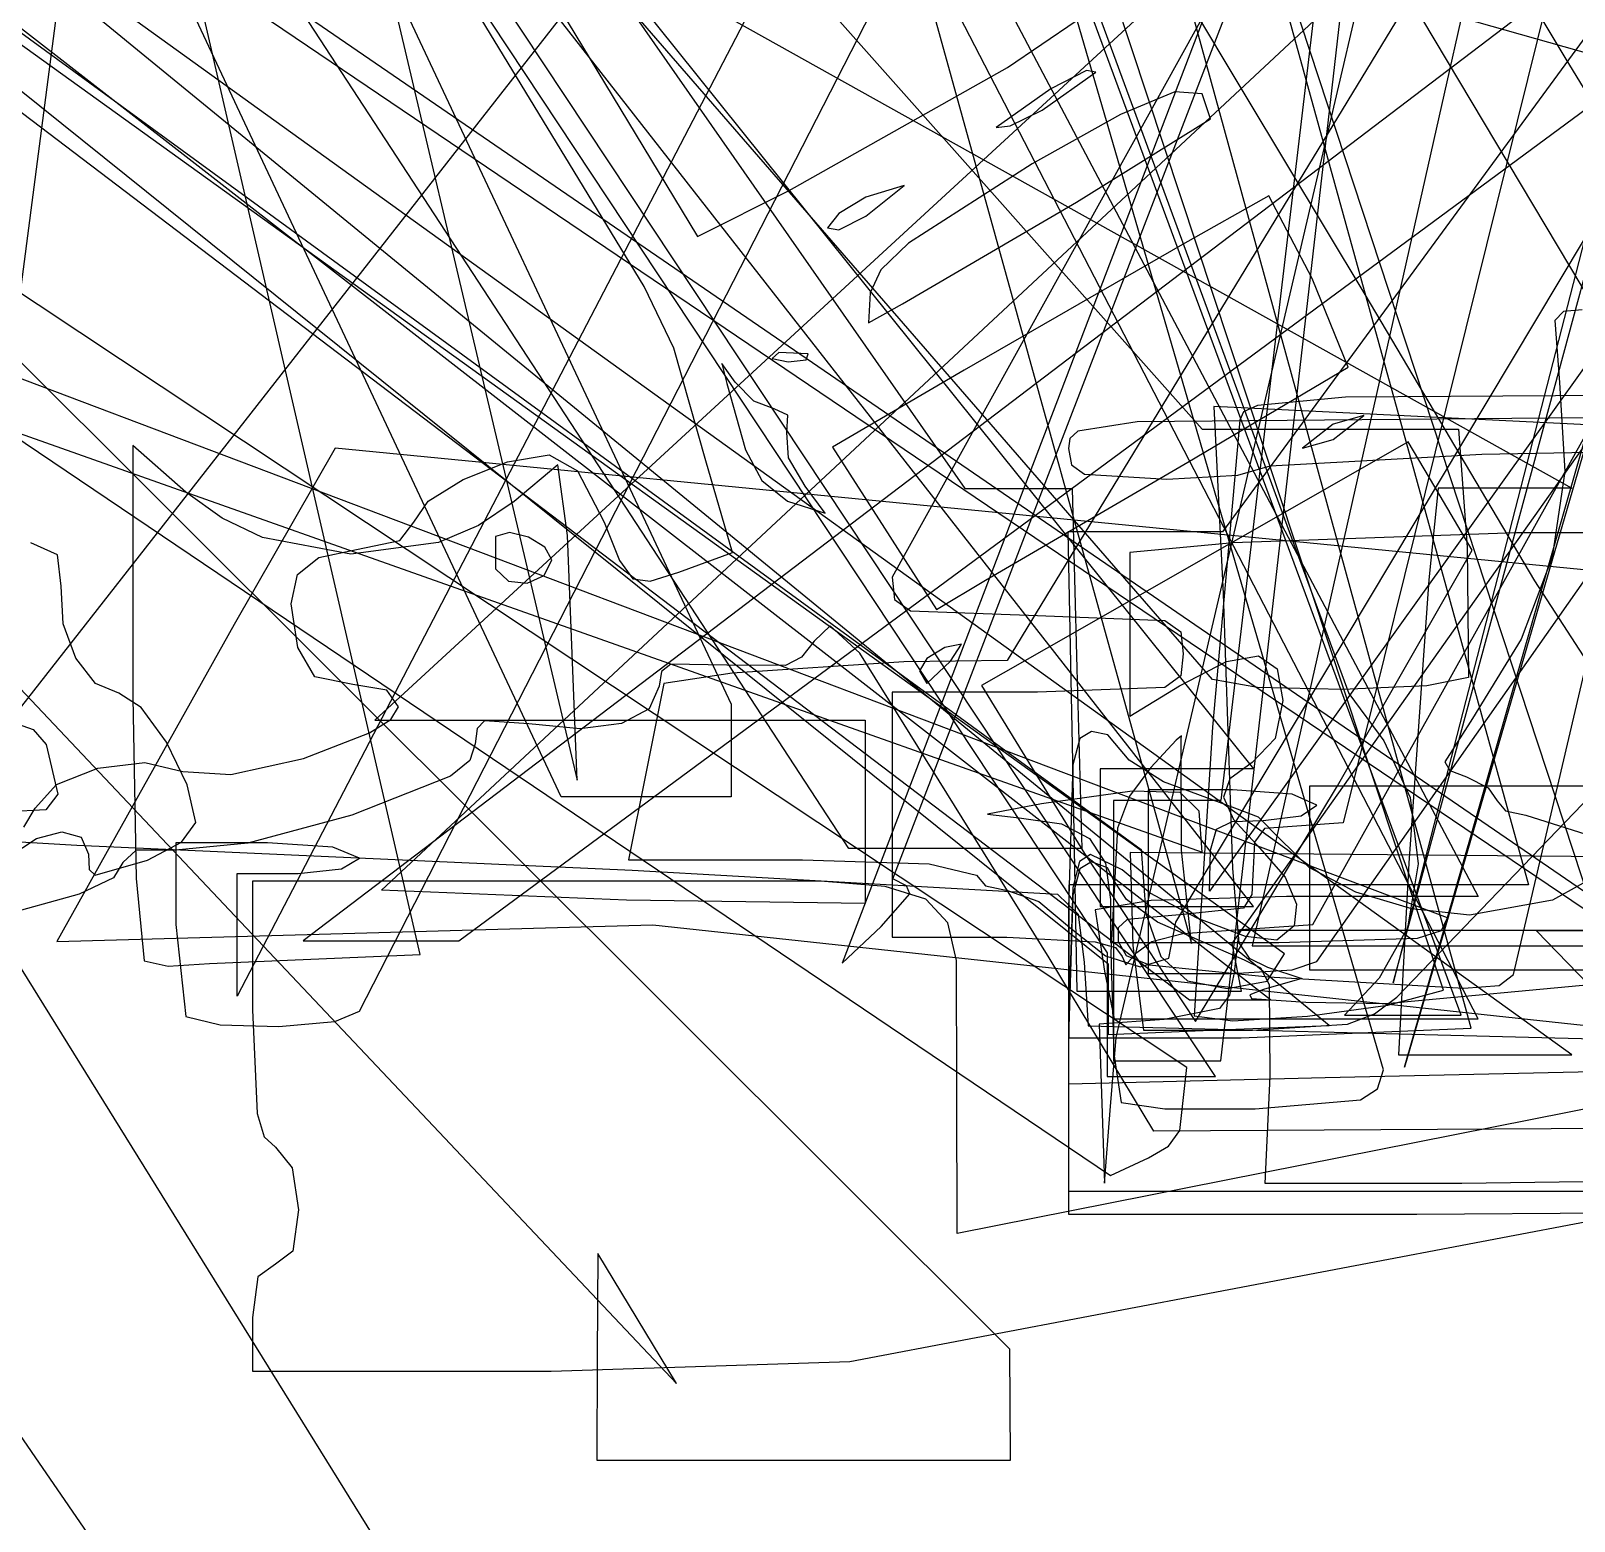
# Model space of a CAD drawing. Extents: x -99 to 383, y -48 to 207.
# Drawn here: x 135.2 to 163.63, y -5.8 to 21.66 of the extents above; entities that cross this region are included whole.
import ezdxf

# ---------------------------------------------------------------- set-up
doc = ezdxf.new("R2010")
doc.units = 0

msp = doc.modelspace()

# ---------------------------------------------------------------- linework, layer by layer
at = {"layer": 'Image'}
for p, q in [((101.618311, 195.175285), (164.545, 3.69192)), ((161.221387, 3.980536), (98.29404, 194.193918)), ((112.0605, 189.56777), (162.789, 5.92466)), ((161.73033, 3.283581), (111.00217, 188.15977)), ((151.07791, 6.034145), (208.38221, 155.000572)), ((207.451301, 154.344711), (150.147, 4.48242)), ((142.370657, 4.642059), (109.1677, 148.746749)), ((112.06048, 148.749853), (145.263, 7.85132)), ((173.58533, 146.351133), (157.119, 7.47989)), ((157.119, 2.68212), (173.58533, 146.351133)), ((111.02801, 141.129171), (159.478, 9.44914)), ((221.563136, 138.871301), (151.064, 11.5906)), ((161.548, 3.52248), (112.22885, 137.107511)), ((206.60467, 133.791409), (139, 3.87526)), ((141.257667, 3.593033), (207.73356, 133.509187)), ((160.501, 2.56314), (197.73618, 132.223485)), ((158.814716, 5.195693), (229.31369, 131.770911)), ((272.927095, 130.028962), (141.54, 8.95525)), ((160.297, 4.11708), (193.98853, 128.613654)), ((141.6584, 5.82729), (273.0456, 128.406182)), ((191.94826, 127.300802), (160.297, 4.11708)), ((196.798788, 127.300807), (160.501, 2.56314)), ((188.470264, 124.478576), (159.373, 7.06789)), ((184.59155, 124.196356), (157.7, 4.80194)), ((148.8957, 123.631888), (133.453, 4.93895)), ((155.190678, 3.108593), (183.33702, 123.34969)), ((224.102197, 123.071226), (133.156, 6.82236)), ((162.513502, 4.272092), (189.95351, 121.68278)), ((95.692643, 120.83883), (148.101, 9.25269)), ((159.11882, 3.331999), (16.17778, 120.361923)), ((11.589466, 119.715467), (155.043, 4.46581)), ((144.969, 7.54461), (92.644665, 119.045441)), ((160.36382, 3.856558), (270.58014, 118.601208)), ((158.036, 3.8047), (10.50389, 118.530813)), ((7.425461, 117.140888), (156.545, 3.8047)), ((7.074462, 114.932308), (155.651, 6.57734)), ((158.29534, 4.651359), (9.7188, 111.56659)), ((85.954983, 108.532942), (152.405, 13.226)), ((86.942761, 107.580926), (155.025, 4.66925)), ((226.643091, 107.298274), (157.151, 12.4301)), ((75.936123, 105.33438), (156.78, 14.3175)), ((150.271, 6.59378), (85.87547, 105.216832)), ((157.024, 2.39359), (88.85963, 105.216832)), ((109.23889, 105.286998), (161.86, 5.7097)), ((161.86, 3.45192), (109.23889, 105.286998)), ((79.887232, 105.14623), (157.72, 8.06155)), ((157.72, 5.52155), (79.887232, 105.14623)), ((156.967837, 9.707873), (76.124272, 102.93549)), ((157.327849, 4.845531), (226.81948, 103.064944)), ((22.423933, 102.747636), (164.878, 5.0747)), ((156.494909, 2.557787), (5.94282, 102.53597)), ((4.533911, 102.20974), (155.086, 0.564781)), ((165.865944, 4.086923), (21.46654, 101.759859)), ((201.524759, 89.605419), (153.187, 10.0547)), ((133.126124, 89.482854), (156.578, 4.84142)), ((160.115479, 2.513088), (135.43385, 87.154523)), ((156.291187, 5.237343), (204.6292, 86.076565)), ((206.605636, 75.310061), (156.914, 5.80957)), ((158.89022, 4.513782), (208.58119, 75.315144)), ((99.07817, 49.266267), (163.586, 13.2349)), ((163.586, 2.79269), (99.07817, 49.266267)), ((209.461493, 8.296804), (94.0888, 41.059232)), ((153.236195, -2.63236), (112.334239, 38.18907)), ((108.561705, 37.554073), (147.093, -3.26736)), ((143.082, 4.88945), (176.387211, 29.483272)), ((171.65316, 28.805155), (140.216, 4.88945)), ((167.316213, 10.994305), (158.610063, 25.616905)), ((167.443, -47.8373), (122.880669, 23.936828)), ((155.499548, 23.937185), (157.584128, 20.448015)), ((161.769239, 23.970368), (163.478319, 21.141228)), ((108.39199, 23.666419), (156.78, 6.52699)), ((161.29544, 5.315737), (112.90755, 23.613429)), ((144.337779, 23.069261), (145.908259, 20.469651)), ((145.206771, 19.068501), (143.110741, 22.517851)), ((153.193729, 20.982606), (155.515799, 22.569396)), ((163.478319, 21.141228), (165.187429, 18.312088)), ((149.172069, 18.716943), (153.193729, 20.982603)), ((153.193729, 20.982603), (153.193729, 20.982606)), ((153.828567, 20.200899), (154.816197, 20.901469)), ((154.645325, 20.928412), (153.987427, 20.59338)), ((154.8162, 20.90147), (154.645325, 20.928412)), ((154.816197, 20.901469), (154.8162, 20.90147)), ((145.908259, 20.469651), (147.478739, 17.870051)), ((153.987427, 20.59338), (152.982687, 19.880089)), ((156.272362, 20.537383), (155.272963, 20.120254)), ((156.778599, 20.497922), (156.272362, 20.537383)), ((156.928739, 20.036246), (156.778599, 20.497922)), ((153.242595, 19.912076), (153.828567, 20.200899)), ((157.584128, 20.448015), (159.771348, 16.803915)), ((118.312025, 20.056259), (164.985, -47.8373)), ((152.982687, 19.880089), (153.242595, 19.912076)), ((155.272963, 20.120254), (153.643339, 19.212158)), ((154.463619, 18.505086), (156.928739, 20.036246)), ((146.500703, 16.948083), (145.206771, 19.068501)), ((153.643339, 19.212158), (151.366717, 17.746787)), ((151.288729, 18.812716), (150.583174, 18.593847)), ((150.583174, 18.247818), (151.288729, 18.812716)), ((151.288729, 18.812716), (151.288729, 18.812716)), ((147.478739, 17.870051), (149.172069, 18.716943)), ((150.583174, 18.593847), (150.084876, 18.295299)), ((151.259096, 16.630159), (154.463616, 18.505089)), ((154.463616, 18.505089), (154.463619, 18.505086)), ((158.007081, 18.618771), (156.411991, 17.721982)), ((158.804104, 17.096501), (158.007081, 18.618771)), ((150.084876, 18.295299), (149.877619, 18.028946)), ((150.084876, 17.992826), (150.583174, 18.247818)), ((149.877619, 18.028946), (150.084876, 17.992826)), ((151.366717, 17.746787), (150.861102, 17.256893)), ((156.411991, 17.721982), (152.393851, 15.406862)), ((150.861102, 17.256893), (150.659769, 16.835238)), ((159.466789, 15.460501), (158.804104, 17.096501)), ((147.045141, 15.813171), (146.500703, 16.948083)), ((150.659769, 16.835238), (150.633053, 16.277321)), ((159.771348, 16.803915), (162.895766, 11.526145)), ((150.633053, 16.277321), (151.259096, 16.630159)), ((163.434942, 16.489816), (163.271854, 16.324776)), ((163.778912, 16.521812), (163.434942, 16.489816)), ((163.271854, 16.324776), (163.358373, 15.181262)), ((147.634308, 13.734091), (147.045141, 15.813171)), ((148.977984, 15.733538), (148.855525, 15.619579)), ((149.518919, 15.711271), (148.977984, 15.733538)), ((149.480438, 15.597385), (149.518919, 15.71126)), ((149.518919, 15.71126), (149.518919, 15.711271)), ((148.177438, 15.187978), (147.932392, 15.529071)), ((147.932392, 15.529071), (148.023514, 15.16176)), ((148.855525, 15.619579), (149.148503, 15.563031)), ((149.148503, 15.563031), (149.480438, 15.597385)), ((152.393851, 15.406862), (149.970781, 13.988532)), ((156.510229, 13.714561), (159.466789, 15.460501)), ((148.023514, 15.16176), (148.363281, 13.93981)), ((148.519336, 14.83917), (148.177438, 15.187978)), ((163.358373, 15.181262), (163.455654, 13.540056)), ((148.895439, 14.69409), (148.519336, 14.83917)), ((159.415168, 14.907446), (157.798796, 14.759372)), ((170.472343, 14.98079), (159.415168, 14.907446)), ((149.142161, 14.576428), (148.895439, 14.69409)), ((149.129401, 14.260244), (149.142161, 14.576428)), ((163.8628, 14.529132), (155.577828, 14.454407)), ((186.266849, 13.282951), (156.993, 14.7408)), ((156.993, 14.7408), (157.162418, 11.28358)), ((157.535662, 14.641036), (157.470943, 14.486902)), ((157.798796, 14.759372), (157.535662, 14.641036)), ((159.755829, 14.572841), (159.191385, 14.41187)), ((159.191385, 14.129648), (159.755829, 14.572841)), ((159.755829, 14.572841), (159.755829, 14.572841)), ((149.159094, 13.791125), (149.129401, 14.260244)), ((154.489286, 14.286316), (154.339988, 14.147806)), ((155.577828, 14.454407), (154.489286, 14.286316)), ((156.78, 14.3175), (159.138, 14.3175)), ((157.470943, 14.486902), (156.965323, 8.830672)), ((159.191385, 14.41187), (158.626941, 13.968677)), ((159.138, 14.3175), (161.496, 14.3175)), ((161.496, 14.3175), (161.660273, 12.14545)), ((138.054425, 13.160125), (137.078558, 14.016948)), ((137.078558, 14.016948), (137.079, 9.3781)), ((140.81, 13.9678), (138.94496, 10.71969)), ((165.259429, 11.589615), (140.81, 13.9678)), ((148.363281, 13.93981), (148.663565, 13.373098)), ((149.970781, 13.988532), (150.928642, 12.494032)), ((154.339988, 14.147806), (154.31362, 13.964688)), ((154.31362, 13.964688), (154.368375, 13.663109)), ((160.572248, 14.086356), (157.835678, 12.523746)), ((158.626941, 13.968677), (159.191385, 14.129648)), ((161.160173, 13.089909), (160.572248, 14.086356)), ((161.930228, 13.859419), (171.17635, 14.020644)), ((143.167512, 13.395481), (143.982235, 13.716633)), ((143.982235, 13.716633), (144.750616, 13.847395)), ((144.905823, 13.66336), (144.103395, 12.988161)), ((144.750616, 13.847395), (145.271146, 13.550768)), ((145.084413, 12.36042), (144.905823, 13.66336)), ((148.128197, 12.044861), (147.634308, 13.734091)), ((149.464229, 13.272467), (149.159094, 13.791125)), ((152.787271, 11.540944), (156.510231, 13.714564)), ((154.368375, 13.663109), (154.610545, 13.492791)), ((156.510231, 13.714564), (156.510229, 13.714561)), ((157.431136, 13.472958), (158.02955, 13.647781)), ((158.02955, 13.647781), (161.930228, 13.859419)), ((142.521196, 12.990647), (143.167512, 13.395481)), ((145.271146, 13.550768), (145.759676, 12.606525)), ((148.663565, 13.373098), (149.138178, 12.996141)), ((154.610545, 13.492791), (156.12455, 13.400244)), ((156.12455, 13.400244), (157.431136, 13.472958)), ((163.455654, 13.540056), (163.221456, 11.964621)), ((138.724178, 12.678628), (138.054425, 13.160125)), ((149.464229, 13.272462), (149.464229, 13.272467)), ((149.832613, 12.774156), (149.464229, 13.272462)), ((152.405, 13.226), (154.381, 13.226)), ((154.381, 13.226), (154.469369, 9.90989)), ((161.127, 13.2349), (160.950306, 11.54439)), ((162.357, 13.2349), (161.127, 13.2349)), ((161.74807, 12.093459), (161.160173, 13.089909)), ((163.586, 13.2349), (162.357, 13.2349)), ((142.258036, 12.608835), (142.521196, 12.990647)), ((144.103395, 12.988161), (143.446337, 12.544384)), ((149.138178, 12.996141), (149.832613, 12.774156)), ((139.471589, 12.327054), (138.724178, 12.678628)), ((141.995693, 12.270894), (142.258036, 12.608835)), ((143.446337, 12.544384), (142.707995, 12.235048)), ((145.759676, 12.606525), (146.04731, 11.897915)), ((157.835678, 12.523746), (153.906838, 10.279886)), ((135.690137, 12.005765), (135.200866, 12.225483)), ((141.093419, 12.016687), (139.471589, 12.327054)), ((142.707995, 12.235048), (141.093419, 12.016687)), ((141.202046, 12.100548), (141.995693, 12.270894)), ((144.020255, 12.415229), (143.763209, 12.342241)), ((143.763209, 12.342241), (143.763209, 11.74769)), ((144.36538, 12.331421), (144.020255, 12.415229)), ((144.668124, 12.145193), (144.36538, 12.331421)), ((145.263, 7.85132), (145.084413, 12.36042)), ((150.928642, 12.494032), (151.886503, 10.999532)), ((155.727, 12.4301), (154.303, 12.4301)), ((154.303, 12.4301), (154.386679, 8.19769)), ((157.34778, 12.228604), (155.44278, 12.048687)), ((157.151, 12.4301), (155.727, 12.4301)), ((162.56889, 12.410524), (157.34778, 12.228604)), ((165.885, 12.4125), (162.56889, 12.410524)), ((135.760371, 11.429146), (135.690137, 12.005765)), ((140.115791, 11.640291), (140.508618, 11.95777)), ((140.508618, 11.95777), (141.202046, 12.100548)), ((144.798029, 11.910921), (144.668124, 12.145193)), ((147.138586, 11.683625), (148.128197, 12.044861)), ((155.44278, 12.048687), (155.443, 10.5414)), ((159.27027, 7.751009), (161.74807, 12.093459)), ((161.660273, 12.14545), (161.684347, 9.74656)), ((163.221456, 11.964621), (162.654502, 10.450031)), ((143.763209, 11.74769), (143.996903, 11.518573)), ((144.659223, 11.623193), (144.796619, 11.910922)), ((144.796619, 11.910922), (144.798029, 11.910921)), ((146.04731, 11.897915), (146.28855, 11.564418)), ((146.61008, 11.521249), (147.138586, 11.683625)), ((135.799296, 10.736297), (135.760371, 11.429146)), ((139.996019, 11.102128), (140.115791, 11.640291)), ((143.996903, 11.518573), (144.344113, 11.484742)), ((144.344113, 11.484742), (144.659223, 11.623193)), ((146.28855, 11.564418), (146.61008, 11.521249)), ((151.064, 11.5906), (151.107202, 11.183745)), ((151.886503, 10.999532), (152.787271, 11.540944)), ((160.950306, 11.54439), (160.584871, 6.32328)), ((162.895766, 11.526145), (164.869133, 8.478569)), ((140.121756, 10.297298), (139.996019, 11.102128)), ((151.107202, 11.183745), (151.402631, 10.974168)), ((157.162418, 11.28358), (157.337875, 6.2226)), ((151.402631, 10.974168), (153.74511, 10.885045)), ((153.74511, 10.885045), (156.087556, 10.795898)), ((138.94496, 10.71969), (135.68239, 4.88239)), ((136.030418, 10.100216), (135.799296, 10.736297)), ((149.927559, 10.698826), (149.63158, 10.41329)), ((150.47183, 10.193131), (149.927559, 10.698826)), ((155.443, 10.5414), (155.443, 9.03414)), ((156.087556, 10.795898), (156.383006, 10.586317)), ((156.383006, 10.586317), (156.42622, 10.17949)), ((140.432666, 9.756301), (140.121756, 10.297298)), ((149.63158, 10.41329), (149.397438, 10.120513)), ((152.034652, 10.295919), (151.707486, 10.09634)), ((152.345036, 10.360408), (152.034652, 10.295919)), ((152.141219, 10.043892), (152.345036, 10.360408)), ((153.906838, 10.279886), (152.714508, 9.598633)), ((162.654502, 10.450031), (161.753513, 8.991362)), ((136.392333, 9.63494), (136.030418, 10.100216)), ((146.992839, 9.992159), (146.816797, 9.852977)), ((148.01984, 9.968692), (146.992839, 9.992159)), ((149.102442, 9.963075), (148.01984, 9.968692)), ((151.282, 10.033787), (148.11826, 9.822121)), ((149.397438, 10.120513), (149.102442, 9.963075)), ((153.957, 4.58081), (150.47183, 10.193131)), ((153.187, 10.0547), (151.282, 10.033787)), ((151.707486, 10.09634), (151.571413, 9.866126)), ((151.703906, 9.635266), (152.141219, 10.043892)), ((152.141219, 10.043892), (152.141219, 10.043892)), ((156.360222, 9.59338), (157.224604, 10.038382)), ((156.42622, 10.17949), (156.383018, 9.772635)), ((157.224604, 10.038382), (157.816478, 10.142807)), ((157.816478, 10.142807), (158.156474, 9.903671)), ((141.134506, 9.614064), (140.432666, 9.756301)), ((146.816797, 9.852977), (146.77349, 9.584771)), ((148.11826, 9.822121), (146.85952, 9.631373)), ((151.571413, 9.866126), (151.703906, 9.635266)), ((154.469369, 9.90989), (154.557742, 6.59378)), ((156.383018, 9.772635), (156.087589, 9.563057)), ((157.794495, 9.562257), (156.967837, 9.707873)), ((158.156474, 9.903671), (158.265222, 9.317993)), ((161.684347, 9.74656), (160.914183, 9.587846)), ((136.823641, 9.454506), (136.392333, 9.63494)), ((137.236614, 9.190008), (136.823641, 9.454506)), ((141.761607, 9.508853), (141.134506, 9.614064)), ((141.97581, 9.200829), (141.761607, 9.508853)), ((146.85952, 9.631373), (146.534739, 8.008593)), ((146.77349, 9.584771), (146.589178, 9.167468)), ((153.74511, 9.473935), (151.064, 9.47389)), ((151.064, 9.47389), (151.064, 7.21612)), ((152.714508, 9.598633), (154.612398, 6.502943)), ((156.087589, 9.563057), (153.74511, 9.473935)), ((155.443, 9.03414), (156.360222, 9.59338)), ((159.363755, 9.52433), (157.794495, 9.562257)), ((160.914183, 9.587846), (159.363755, 9.52433)), ((159.478, 9.44914), (160.121446, 8.578051)), ((137.079, 9.3781), (137.141177, 6.03935)), ((137.701946, 8.550775), (137.236614, 9.190008)), ((141.830458, 8.972051), (141.97581, 9.200829)), ((146.589178, 9.167468), (146.08193, 8.899395)), ((148.101, 9.25269), (148.101, 7.54461)), ((158.265222, 9.317993), (158.121599, 8.6173)), ((134.952334, 8.89006), (135.243548, 8.788626)), ((141.441953, 8.723374), (141.830458, 8.972051)), ((141.54, 8.95525), (146.055, 8.95525)), ((143.559373, 8.945855), (143.420721, 8.803919)), ((144.37274, 8.890237), (143.559373, 8.945855)), ((145.320274, 8.800376), (144.37274, 8.890237)), ((146.08193, 8.899395), (145.320274, 8.800376)), ((146.055, 8.95525), (150.571, 8.95525)), ((150.571, 8.95525), (150.571, 7.26703)), ((156.965323, 8.830672), (156.631717, 3.509262)), ((161.753513, 8.991362), (161.247824, 8.188871)), ((135.243548, 8.788626), (135.480936, 8.511722)), ((138.082045, 7.768194), (137.701946, 8.550775)), ((140.220797, 8.251776), (141.441953, 8.723374)), ((143.420721, 8.803919), (143.386826, 8.521141)), ((154.526246, 8.620758), (154.397214, 8.137124)), ((154.740791, 8.748648), (154.526246, 8.620758)), ((155.040659, 8.686471), (154.740791, 8.748648)), ((155.165902, 8.536981), (155.040659, 8.686471)), ((155.433755, 8.220912), (155.165902, 8.536981)), ((156.295916, 8.589831), (155.833076, 8.086971)), ((156.397665, 8.668793), (156.295916, 8.589831)), ((156.388658, 8.6099), (156.397665, 8.668793)), ((156.397971, 6.56379), (156.388658, 8.6099)), ((158.121599, 8.6173), (157.700778, 8.179173)), ((160.121446, 8.578051), (160.608253, 7.530745)), ((135.480936, 8.511722), (135.699319, 7.59591)), ((138.882965, 7.956939), (140.220797, 8.251776)), ((143.386826, 8.521141), (143.286645, 8.21469)), ((135.676016, 7.772485), (136.438429, 8.074147)), ((136.438429, 8.074147), (137.301125, 8.17513)), ((137.301125, 8.17513), (137.99908, 8.009769)), ((137.99908, 8.009769), (138.882965, 7.956939)), ((143.286645, 8.21469), (142.930102, 7.926216)), ((146.534739, 8.008593), (146.209958, 6.385813)), ((154.397214, 8.137124), (154.317458, 5.502838)), ((154.386679, 8.19769), (154.470358, 3.96528)), ((156.309, 8.06155), (154.898, 8.06155)), ((154.898, 8.06155), (154.898, 6.79155)), ((156.062506, 7.8229), (155.433755, 8.220912)), ((155.833076, 8.086971), (155.439703, 7.557148)), ((157.72, 8.06155), (156.309, 8.06155)), ((157.700778, 8.179173), (157.287943, 7.875399)), ((161.247824, 8.188871), (161.339235, 8.032697)), ((161.339235, 8.032697), (161.647793, 7.914012)), ((135.27891, 7.335806), (135.676016, 7.772485)), ((138.239321, 7.073656), (138.082045, 7.768194)), ((142.930102, 7.926216), (141.111916, 7.209471)), ((157.376882, 7.337541), (156.062506, 7.8229)), ((156.651368, 3.407913), (159.270278, 7.751023)), ((157.287943, 7.875399), (157.171524, 7.537332)), ((161.86, 7.74192), (158.755, 7.74192)), ((158.755, 7.74192), (158.755, 6.04859)), ((159.270278, 7.751023), (159.27027, 7.751009)), ((161.647793, 7.914012), (162.046354, 7.7102)), ((164.964, 7.74192), (161.86, 7.74192)), ((162.046354, 7.7102), (162.212124, 7.471697)), ((135.699319, 7.59591), (135.480103, 7.307621)), ((146.535, 7.54461), (144.969, 7.54461)), ((148.101, 7.54461), (146.535, 7.54461)), ((153.81667, 7.416015), (152.820712, 7.227551)), ((155.487043, 7.648581), (153.81667, 7.416015)), ((156.131, 7.47989), (155.143, 7.47989)), ((155.143, 7.47989), (155.143, 5.081)), ((155.439703, 7.557148), (155.219761, 6.969301)), ((156.371538, 7.627788), (155.487043, 7.648581)), ((157.337334, 7.674894), (155.785, 7.6749)), ((155.785, 7.6749), (155.785, 5.98156)), ((157.119, 7.47989), (156.131, 7.47989)), ((156.719431, 7.278853), (156.371538, 7.627788)), ((157.171524, 7.537332), (157.355009, 7.12595)), ((158.433589, 7.591991), (157.337334, 7.674894)), ((158.889554, 7.392672), (158.433589, 7.591991)), ((158.599394, 7.193353), (158.889554, 7.392672)), ((160.608253, 7.530745), (160.753786, 6.312632)), ((162.212124, 7.471697), (162.366341, 7.285811)), ((135.480103, 7.307621), (134.782098, 7.266213)), ((135.06992, 6.985295), (135.27891, 7.335806)), ((141.111916, 7.209471), (139.197443, 6.692531)), ((150.571, 7.26703), (150.571, 5.57881)), ((151.064, 7.21612), (151.064, 4.95834)), ((152.820712, 7.227551), (153.407448, 7.158516)), ((153.407448, 7.158516), (154.183126, 7.050935)), ((156.78, 6.52699), (156.719431, 7.278853)), ((157.331909, 7.089799), (157.901777, 7.11045)), ((157.355009, 7.12595), (157.841889, 6.602233)), ((157.814273, 7.172844), (157.376882, 7.337541)), ((158.200716, 6.77687), (157.814273, 7.172844)), ((157.901777, 7.11045), (158.599394, 7.193353)), ((162.366341, 7.285811), (162.737113, 7.208494)), ((162.737113, 7.208494), (163.844873, 6.856158)), ((135.303037, 6.77851), (135.77508, 6.898854)), ((135.77508, 6.898854), (136.126171, 6.804033)), ((137.978237, 6.709925), (138.239321, 7.073656)), ((154.183126, 7.050935), (154.703324, 6.78054)), ((155.219761, 6.969301), (155.096561, 4.676791)), ((156.929831, 6.560667), (157.03853, 6.946974)), ((157.03853, 6.946974), (157.331909, 7.089799)), ((157.924397, 6.961316), (157.742197, 6.709869)), ((159.373, 7.06789), (157.924397, 6.961316)), ((133.156, 6.82236), (136.04878, 6.65288)), ((134.802587, 6.44587), (135.303037, 6.77851)), ((136.04878, 6.65288), (146.27928, 6.192669)), ((136.126171, 6.804033), (136.263767, 6.491178)), ((137.141722, 6.562399), (136.89572, 6.333722)), ((137.866366, 6.565181), (137.141722, 6.562399)), ((137.350547, 6.377677), (137.978237, 6.709925)), ((139.197443, 6.692531), (137.866366, 6.565181)), ((139.56356, 6.697474), (137.871, 6.69748)), ((137.871, 6.69748), (137.871, 5.19229)), ((140.762998, 6.61516), (139.56356, 6.697474)), ((141.25689, 6.415252), (140.762998, 6.61516)), ((152.414, 6.59378), (150.271, 6.59378)), ((154.557742, 6.59378), (152.414, 6.59378)), ((154.703324, 6.78054), (154.99539, 6.322818)), ((154.898, 6.79155), (154.898, 5.52155)), ((155.651, 6.57734), (155.737468, 5.395284)), ((156.578, 4.84142), (156.397971, 6.56379)), ((156.914, 5.80957), (156.929831, 6.560667)), ((157.742197, 6.709869), (157.71574, 6.221224)), ((157.841889, 6.602233), (158.305486, 6.064128)), ((158.750144, 6.242531), (158.200716, 6.77687)), ((136.263767, 6.491178), (136.276609, 6.205387)), ((136.388576, 6.098877), (137.350547, 6.377677)), ((136.89572, 6.333722), (136.725427, 6.055816)), ((140.925278, 6.215933), (141.25689, 6.415252)), ((146.209958, 6.385813), (149.416, 6.38586)), ((149.416, 6.38586), (151.750171, 6.309095)), ((151.750171, 6.309095), (152.6223, 6.103638)), ((154.518273, 6.354388), (154.393919, 5.876653)), ((154.720799, 6.485807), (154.518273, 6.354388)), ((154.736797, 6.34458), (154.522251, 6.216698)), ((154.612398, 6.502943), (156.651368, 3.407913)), ((155.304378, 6.199583), (154.720799, 6.485807)), ((155.035776, 6.239078), (154.736797, 6.34458)), ((154.99539, 6.322818), (155.086668, 5.653256)), ((168.50532, 6.402327), (155.45142, 6.520098)), ((155.45142, 6.520098), (155.500047, 4.808048)), ((160.166166, 3.734133), (188.54232, 6.388669)), ((160.584871, 6.32328), (160.396124, 2.79268)), ((160.753786, 6.312632), (160.56209, 5.133837)), ((164.569674, 6.385001), (163.227048, 5.644113)), ((136.725427, 6.055816), (136.091708, 5.754359)), ((136.276609, 6.205387), (136.388576, 6.098877)), ((137.141177, 6.03935), (137.290667, 4.52628)), ((139, 5.00414), (139, 6.13303)), ((139, 6.13303), (140.128, 6.13303)), ((145.598759, 5.991915), (139.282, 5.99192)), ((139.282, 5.99192), (139.282, 3.62323)), ((140.128, 6.13303), (140.925278, 6.215933)), ((149.744941, 5.989289), (145.598759, 5.991915)), ((146.27928, 6.192669), (154.11094, 5.751531)), ((150.940418, 5.896041), (149.744941, 5.989289)), ((151.33275, 5.906861), (151.07791, 6.034145)), ((152.6223, 6.103638), (152.788656, 5.904319)), ((154.522251, 6.216698), (154.393219, 5.733099)), ((155.16013, 5.985424), (155.035776, 6.239078)), ((155.382318, 5.650634), (155.16013, 5.985424)), ((155.817538, 5.769155), (155.304378, 6.199583)), ((155.785, 5.98156), (155.785, 4.28823)), ((157.337875, 6.2226), (157.45105, 4.856186)), ((157.71574, 6.221224), (157.689283, 5.744126)), ((158.305486, 6.064128), (158.517564, 5.5693)), ((159.609754, 5.790973), (158.750144, 6.242531)), ((158.755, 6.04859), (158.755, 4.35526)), ((136.091708, 5.754359), (132.69696, 4.814032)), ((146.17395, 5.644252), (141.6584, 5.82729)), ((150.866243, 5.158119), (151.392202, 5.758916)), ((151.688097, 5.661534), (150.940418, 5.896041)), ((151.392202, 5.758916), (151.33275, 5.906861)), ((152.788656, 5.904319), (153.188607, 5.821416)), ((153.188607, 5.821416), (153.768767, 5.614159)), ((154.11094, 5.751531), (154.493319, 5.384485)), ((154.393219, 5.733099), (154.313464, 3.09903)), ((154.393919, 5.876653), (154.314117, 3.381367)), ((158.555, 5.92466), (154.322, 5.92466)), ((154.322, 5.92466), (154.322, 4.51355)), ((156.684154, 5.30942), (155.817538, 5.769155)), ((158.332, 5.7097), (155.84051, 5.63716)), ((157.689283, 5.744126), (157.537629, 5.491397)), ((161.86, 5.7097), (158.332, 5.7097)), ((162.789, 5.92466), (158.555, 5.92466)), ((160.639902, 5.478644), (159.609754, 5.790973)), ((150.571, 5.57881), (146.17395, 5.644252)), ((152.09094, 5.22579), (151.688097, 5.661534)), ((153.768767, 5.614159), (154.368377, 5.115861)), ((154.317458, 5.502838), (154.317, 2.25703)), ((155.84051, 5.63716), (154.80423, 5.462756)), ((154.80423, 5.462756), (154.980619, 4.333866)), ((154.898, 5.52155), (156.309, 5.52155)), ((155.086668, 5.653256), (155.086, 4.86303)), ((155.952538, 5.238756), (155.382318, 5.650634)), ((156.309, 5.52155), (157.72, 5.52155)), ((157.537629, 5.491397), (156.42505, 5.374558)), ((158.517564, 5.5693), (158.469197, 5.166647)), ((161.700946, 5.36199), (160.639902, 5.478644)), ((163.227048, 5.644113), (161.700946, 5.36199)), ((135.68239, 4.88239), (146.65779, 5.184311)), ((137.871, 5.19229), (138.059157, 3.49896)), ((146.65779, 5.184311), (168.75514, 2.806111)), ((150.147, 4.48242), (150.866243, 5.158119)), ((152.251907, 4.528831), (152.09094, 5.22579)), ((181.940738, 5.380728), (152.264, -0.499185)), ((154.493319, 5.384485), (154.604828, 4.491251)), ((155.230875, 5.131695), (155.22851, 4.88067)), ((155.393456, 5.282152), (155.230875, 5.131695)), ((156.42505, 5.374558), (155.393456, 5.282152)), ((155.737468, 5.395284), (156.013847, 4.601825)), ((157.55902, 4.533584), (155.952538, 5.238756)), ((156.164776, 4.569995), (156.291187, 5.237343)), ((156.423062, 5.029077), (158.814716, 5.195693)), ((157.572652, 4.971137), (156.684154, 5.30942)), ((158.469197, 5.166647), (158.151458, 4.905063)), ((160.56209, 5.133837), (160.037214, 4.204481)), ((161.184558, 5.081304), (161.29544, 5.315737)), ((139, 3.87526), (139, 5.00414)), ((140.216, 4.88945), (143.082, 4.88945)), ((151.064, 4.95834), (153.181, 4.95834)), ((153.181, 4.95834), (154.80393, 4.875881)), ((154.368377, 5.115861), (154.993958, 4.617563)), ((154.80393, 4.875881), (155.180634, 4.766355)), ((155.086, 4.86303), (158.191, 4.86303)), ((155.143, 5.081), (155.143, 2.68212)), ((155.22851, 4.88067), (155.378428, 4.622321)), ((155.573506, 4.676118), (155.84788, 4.882681)), ((155.84788, 4.882681), (156.423062, 5.029077)), ((157.504238, 3.963587), (157.327849, 4.845531)), ((157.455, 5.08416), (157.365705, 4.30805)), ((157.45105, 4.856186), (157.643988, 4.571878)), ((165.665, 5.08416), (157.455, 5.08416)), ((158.151458, 4.905063), (157.572652, 4.971137)), ((158.191, 4.86303), (160.74105, 4.943874)), ((160.74105, 4.943874), (161.184558, 5.081304)), ((164.878, 5.0747), (162.933, 5.0747)), ((162.933, 5.0747), (163.89039, 4.086923)), ((138.490107, 4.476135), (142.370657, 4.642059)), ((153.957578, 4.580834), (153.957, 4.58081)), ((155.887608, 1.382024), (153.957578, 4.580834)), ((154.993958, 4.617563), (155.636517, 4.410306)), ((155.025, 4.66925), (155.025, 2.39359)), ((155.096561, 4.676791), (155.14771, 2.807957)), ((155.180634, 4.766355), (155.30198, 4.605562)), ((155.30198, 4.605562), (155.372317, 4.447724)), ((155.372317, 4.447724), (155.573506, 4.676118)), ((155.378428, 4.622321), (155.799949, 4.448887)), ((155.500047, 4.808048), (155.695599, 3.242918)), ((155.636517, 4.410306), (156.164776, 4.569995)), ((156.013847, 4.601825), (156.5056, 4.155879)), ((157.643988, 4.571878), (157.978942, 4.40892)), ((157.7, 4.80194), (165.884, 4.80194)), ((157.97322, 4.150964), (158.29534, 4.651359)), ((137.290667, 4.52628), (137.730316, 4.423702)), ((137.730316, 4.423702), (138.490107, 4.476135)), ((152.260049, 2.111365), (152.251907, 4.528831)), ((154.322, 4.51355), (154.322, 3.10244)), ((154.604828, 4.491251), (154.675384, 3.326221)), ((154.980619, 4.333866), (155.157008, 3.451922)), ((155.043, 4.46581), (155.043, 3.16616)), ((155.785, 4.28823), (157.338, 4.28823)), ((155.799949, 4.448887), (158.00086, 4.229138)), ((157.365705, 4.30805), (157.281561, 3.891164)), ((157.338, 4.28823), (158.434256, 4.354486)), ((157.858768, 4.391001), (157.55902, 4.533584)), ((158.016533, 4.080954), (157.858768, 4.391001)), ((157.978942, 4.40892), (158.613941, 4.198998)), ((158.434256, 4.354486), (158.89022, 4.513782)), ((158.755, 4.35526), (161.86, 4.35526)), ((161.86, 4.35526), (164.964, 4.35526)), ((162.245623, 4.069367), (162.513502, 4.272092)), ((156.5056, 4.155879), (157.23819, 4.01636)), ((157.23819, 4.01636), (157.97322, 4.150964)), ((157.908386, 3.9947), (157.652654, 3.897118)), ((158.613941, 4.198998), (157.908386, 3.9947)), ((158.00086, 4.229138), (161.59628, 4.017471)), ((158.029738, 2.397544), (158.016533, 4.080954)), ((160.037214, 4.204481), (159.396505, 3.522477)), ((160.19786, 3.708691), (161.221387, 3.980536)), ((161.59628, 4.017471), (162.245623, 4.069367)), ((154.470358, 3.96528), (155.987298, 3.964433)), ((155.987298, 3.964433), (157.504238, 3.963587)), ((156.545, 3.8047), (158.036, 3.8047)), ((157.281561, 3.891164), (157.093848, 3.645297)), ((157.652654, 3.897118), (157.68536, 3.829267)), ((157.68536, 3.829267), (158.684496, 3.76227)), ((158.684496, 3.76227), (160.166166, 3.734133)), ((158.719019, 3.501259), (160.19786, 3.708691)), ((159.953696, 3.544967), (160.36382, 3.856558)), ((138.059157, 3.49896), (138.686214, 3.342677)), ((139.282, 3.62323), (139.37, 1.713178)), ((140.80033, 3.404857), (141.257667, 3.593033)), ((156.076965, 3.445156), (154.877525, 3.358373)), ((155.157008, 3.451922), (158.508, 3.45192)), ((157.093848, 3.645297), (156.076965, 3.445156)), ((156.631717, 3.509262), (157.343944, 3.415647)), ((157.343944, 3.415647), (158.719019, 3.501259)), ((158.508, 3.45192), (161.86, 3.45192)), ((159.396505, 3.522477), (160.472, 3.52248)), ((159.456624, 3.357997), (159.953696, 3.544967)), ((160.472, 3.52248), (161.548, 3.52248)), ((138.686214, 3.342677), (139.771559, 3.316357)), ((139.771559, 3.316357), (140.80033, 3.404857)), ((154.314117, 3.381367), (154.314, 0.276926)), ((154.675384, 3.326221), (162.789264, 3.114554)), ((154.877525, 3.358373), (154.928381, 1.892933)), ((155.043, 3.16616), (157.08091, 3.24908)), ((155.695599, 3.242918), (157.703, 3.24292)), ((157.08091, 3.24908), (159.11882, 3.331999)), ((157.497, 3.105544), (161.73033, 3.283581)), ((157.703, 3.24292), (159.456624, 3.357997)), ((150.28833, -2.858626), (181.20459, 3.021289)), ((154.313464, 3.09903), (154.313, -0.14652)), ((154.322, 3.10244), (157.497, 3.105544)), ((155.084958, 1.768043), (155.190678, 3.108593)), ((162.789264, 3.114554), (172.032034, 2.884825)), ((155.143, 2.68212), (156.131, 2.68212)), ((155.14771, 2.807957), (155.285029, 1.914641)), ((156.131, 2.68212), (157.119, 2.68212)), ((160.396124, 2.79268), (161.991, 2.79269)), ((161.991, 2.79269), (163.586, 2.79269)), ((154.317, 2.25703), (159.04422, 2.370754)), ((155.025, 2.39359), (156.024, 2.39359)), ((156.024, 2.39359), (157.024, 2.39359)), ((156.368145, 1.397433), (156.494909, 2.557787)), ((157.93604, 0.417924), (158.029738, 2.397544)), ((159.04422, 2.370754), (165.11199, 2.512122)), ((160.008102, 2.162719), (160.115479, 2.513088)), ((152.264, -0.499185), (152.260049, 2.111365)), ((159.695294, 1.961917), (160.008102, 2.162719)), ((139.37, 1.713178), (139.500063, 1.281489)), ((154.928381, 1.892933), (154.979266, 0.427493)), ((154.979266, 0.427493), (155.084958, 1.768043)), ((155.285029, 1.914641), (156.092364, 1.798162)), ((156.092364, 1.798162), (157.754469, 1.797048)), ((157.754469, 1.797048), (159.695294, 1.961917)), ((170.075508, 1.470054), (155.887608, 1.382024)), ((139.500063, 1.281489), (139.705333, 1.09209)), ((156.154394, 1.107697), (156.368145, 1.397433)), ((139.705333, 1.09209), (140.016642, 0.708895)), ((155.086, 0.564781), (155.789354, 0.891007)), ((155.789354, 0.891007), (156.154394, 1.107697)), ((140.016642, 0.708895), (140.128666, -0.06699)), ((174.70401, 0.605274), (161.55751, 0.418488)), ((161.55751, 0.418488), (157.93604, 0.417924)), ((154.314, 0.276926), (160.099, 0.276926)), ((160.099, 0.276926), (165.885, 0.276926)), ((160.73355, -0.14626), (183.87575, 0.041104)), ((140.128666, -0.06699), (140.028146, -0.826962)), ((154.313, -0.14652), (160.73355, -0.14626)), ((140.028146, -0.826962), (139.705333, -1.063623)), ((139.705333, -1.063623), (139.382796, -1.298808)), ((145.6466, -0.86848), (145.635593, -2.77348)), ((146.3698, -2.06792), (145.6466, -0.86848)), ((139.382796, -1.298808), (139.282, -2.0514)), ((139.282, -2.0514), (139.282, -3.03918)), ((147.093, -3.26736), (146.3698, -2.06792)), ((145.635593, -2.77348), (145.624587, -4.67848)), ((153.245, -4.67847), (153.236195, -2.63236)), ((139.282, -3.03918), (144.785, -3.03918)), ((144.785, -3.03918), (150.28833, -2.858626)), ((145.624587, -4.67848), (149.435, -4.67847)), ((149.435, -4.67847), (153.245, -4.67847))]:
    msp.add_line(p, q, dxfattribs=at)

doc.saveas('drawing.dxf')
